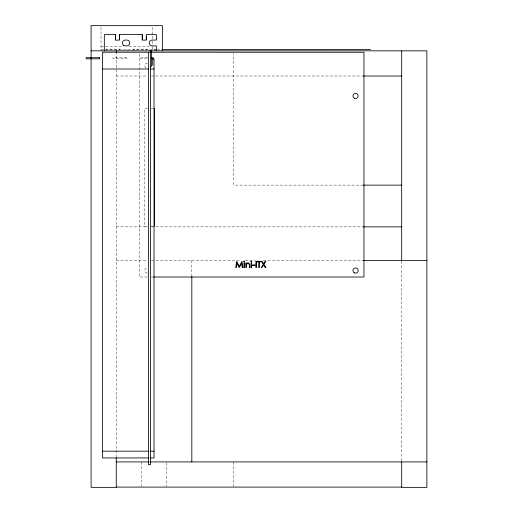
<?xml version="1.0" encoding="UTF-8"?>
<svg xmlns="http://www.w3.org/2000/svg" width="513" height="513" viewBox="0 0 513 513"><rect width="100%" height="100%" fill="white"/><g stroke="black" fill="none" stroke-linecap="round" stroke-linejoin="round"><path stroke-width="0.38" stroke-dasharray="2.56 1.92" d="M101.023 46.638L123.402 46.638M129 46.638L151.38 46.638M154.022 49.485L156.414 49.485M157.215 49.485L161.832 49.485M100.965 49.697L155.567 49.697M147.776 57.693L139.857 57.693L139.857 58.835L147.776 58.835M116.271 76.02L147.455 76.02M151.45 76.02L154.65 76.02M155.445 76.02L363.313 76.02M147.552 108.589L144.506 108.589L144.506 226.246L147.552 226.246M151.367 108.589L154.419 108.589M363.313 185.129L233.8 185.129L233.8 53.192M151.367 226.246L152.893 226.246M116.271 226.861L147.455 226.861M151.45 226.861L363.313 226.861M116.271 260.444L147.455 260.444M151.45 260.444L240.591 260.444M245.387 260.444L255.384 260.444M263.374 260.444L363.313 260.444M147.225 277.014L139.228 277.014L139.228 52.275M151.226 277.014L153.624 277.014M401.685 261.239L401.685 461.912M233.723 461.912L233.723 486.305M191.824 260.444L191.824 275.635M166.353 462.7L166.353 486.305M154.201 49.697L154.201 50.832M152.175 27.202L152.175 40.604M152.175 41.194L152.175 46.112M152.175 46.638L152.175 50.832M149.36 49.697L149.36 50.832M146.731 50.248L146.731 49.113L133.258 49.113L133.258 50.832M141.19 461.912L141.19 486.305M127.827 49.697L127.827 50.832M119.869 50.248L119.869 49.113L106.396 49.113L106.396 50.832M116.271 51.621L116.271 456.916M101.023 27.202L101.023 50.832M147.385 273.153A2.616 2.616 0 0 1 144.769 270.531A2.616 2.616 0 0 1 147.385 267.914M146.077 67.972A2.616 2.616 0 0 1 147.385 63.086M126.461 57.693L112.995 57.693L112.995 58.835L126.461 58.835L126.461 57.693"/><path stroke-width="0.77" d="M156.369 50.832L156.369 45.901L152.175 45.901A2.924 2.924 0 0 1 149.257 42.983A2.924 2.924 0 0 1 152.175 40.059L156.369 40.059L156.369 34.589L146.282 34.589L146.295 40.123L142.261 40.123L142.274 34.589L119.42 34.589L119.433 40.123L115.399 40.123L115.412 34.589L104.325 34.589L104.325 50.832M119.433 39.623L119.42 34.589M146.295 39.623L146.474 36.134M115.412 34.589L115.399 39.623M142.274 34.589L142.261 39.623M162.005 49.485L370.495 49.485M91.09 50.832L426.874 50.832L426.874 487.35L401.685 487.35L401.685 461.912M151.739 57.693L153.323 57.693L153.323 58.835M151.739 58.835L154.028 58.924L154.028 457.949L150.501 457.949M150.501 66.312L151.636 66.312L151.636 50.486M102.42 68.998L148.424 68.998M150.501 68.998L154.028 68.998M363.313 76.02L401.685 76.02M363.313 185.129L401.685 185.129M363.313 226.861L401.685 226.861M363.313 260.444L426.874 260.444M153.624 277.014L363.967 277.014L363.967 52.275L102.42 52.211L102.42 457.949L148.424 457.949M102.42 451.183L148.424 451.183M150.501 451.183L154.028 451.183M116.271 461.912L148.488 461.912M149.828 461.912L426.874 461.912M116.271 487.094L401.685 487.094M401.685 50.832L401.685 260.444M191.824 276.43L191.824 461.912M162.429 50.832L162.429 25.65L91.09 25.65L91.09 487.35L116.271 487.35L116.271 457.718M154.419 108.589L154.419 226.246M152.72 59.066L152.72 65.183M150.501 50.832L150.501 464.663L148.424 464.663L148.424 52.211M116.271 50.832L116.271 52.435M246.413 265.125L246.387 267.626L245.785 267.626L245.785 262.945L246.387 262.945L246.387 263.778L247.189 263.06A1.975 1.975 0 0 1 248.638 262.887L249.825 264.387L249.869 267.626L249.267 267.626C250.972 265.009 247.279 261.271 246.413 265.125M236.968 263.06L236.346 267.626L235.736 267.626L236.64 261.297L239.314 266.491L241.969 261.297L242.88 267.626L242.258 267.626L241.629 263.098L239.231 267.626L236.968 263.06M243.778 261.322C244.137 263.272 245.4 260.194 243.778 261.322M250.915 261.322C251.274 263.272 252.543 260.194 250.915 261.322M263.611 264.952L261.963 267.626L261.226 267.626L263.246 264.355L261.361 261.297L262.105 261.297L263.618 263.759L265.144 261.297L265.875 261.297L263.983 264.355L265.997 267.626L265.259 267.626L263.611 264.952M99.599 57.693L86.126 57.693L86.126 58.835L99.599 58.835L99.599 57.693M256.494 261.297L255.859 261.297L255.859 267.626L256.494 267.626L256.494 261.297M260.784 261.297L257.314 261.297L257.314 261.912L258.725 261.912L258.725 267.626L259.373 267.626L259.373 261.912L260.784 261.912L260.784 261.297M244.534 262.945L243.931 262.945L243.931 267.626L244.534 267.626L244.534 262.945M251.671 262.945L251.069 262.945L251.069 267.626L251.671 267.626L251.671 262.945M254.903 264.984L252.537 264.984L252.537 265.51L254.903 265.51L254.903 264.984M123.857 45.51A5.835 5.835 0 0 0 128.308 45.51A2.924 2.924 0 0 0 128.308 40.45A5.835 5.835 0 0 0 123.857 40.45A2.924 2.924 0 0 0 123.857 45.51M354.259 98.195A2.616 2.616 0 0 0 358.189 95.925A2.616 2.616 0 0 0 354.259 93.661A2.616 2.616 0 0 0 354.259 98.195M354.259 272.801A2.616 2.616 0 0 0 358.189 270.531A2.616 2.616 0 0 0 354.259 268.267A2.616 2.616 0 0 0 354.259 272.801"/></g></svg>
